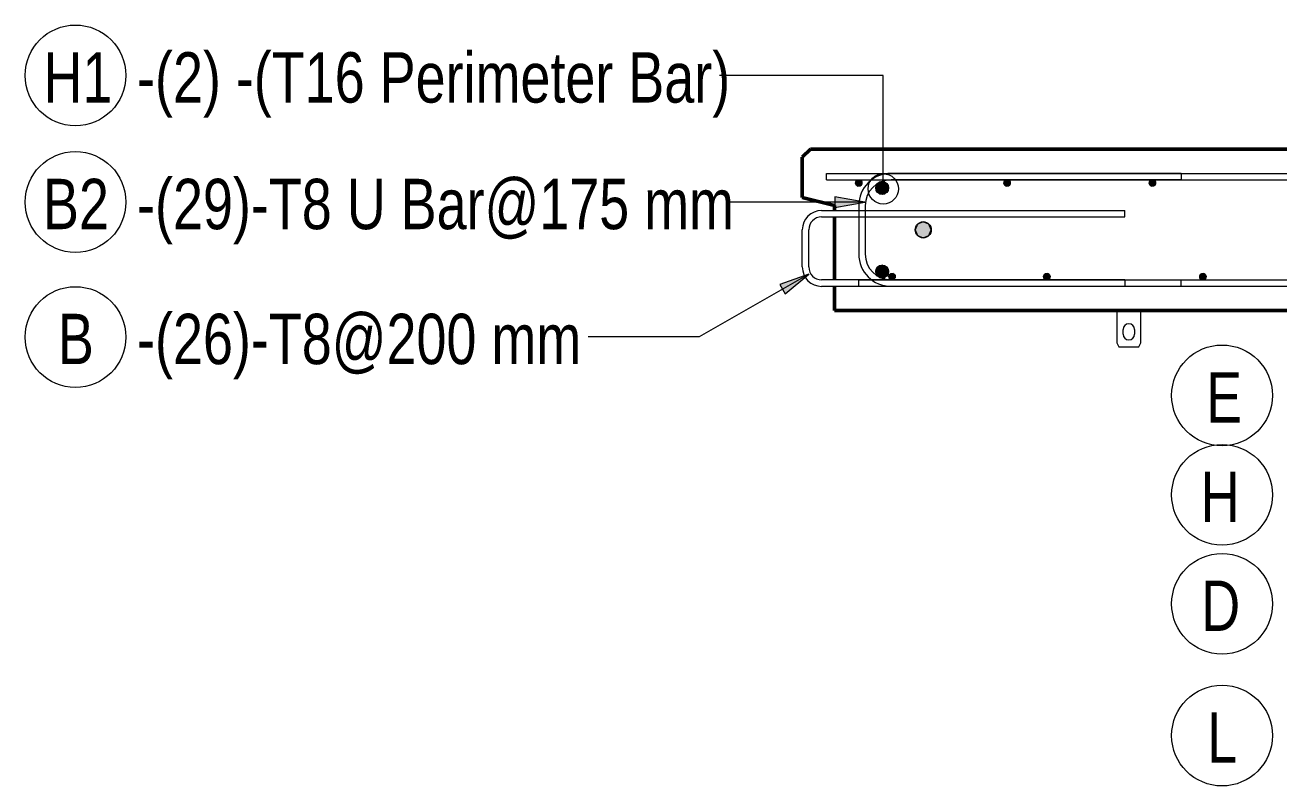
# Model space of a CAD drawing. Header units: millimetres. Extents: x 10931 to 27916, y -1675 to 13569.
# Drawn here: x 20030 to 21586, y 12324 to 13268 of the extents above; entities that cross this region are included whole.
import ezdxf

# ---------------------------------------------------------------- set-up
doc = ezdxf.new("R2010")
doc.units = ezdxf.units.MM
for name, color, linetype, lineweight in [('A-GENM', 13, 'Continuous', 18), ('A-WALL', 113, 'Continuous', 25), ('S-RBAR', 171, 'Continuous', 18), ('S-RBAR-IDEN', 171, 'Continuous', 9)]:
    doc.layers.add(name, color=color, linetype=linetype, lineweight=lineweight)
doc.styles.add('Nirmala UI Semilight_1', font='NirmalaS.ttf', dxfattribs={"width": 0.8, "height": 62.5})

# ---------------------------------------------------------------- blocks, each defined once
blk = doc.blocks.new('RR spread anchor face based - RR-SA-2_5-200-1726821-Elevation Top 2')
at = {"layer": 'A-GENM'}
for p, q in [((16524.6, 12913.8), (16524.6, 12873.8)), ((16554.6, 12873.8), (16554.6, 12913.8)), ((16532.6, 12884.3), (16532.6, 12890.3)), ((16546.6, 12890.3), (16546.6, 12884.3)), ((16524.6, 12873.8), (16527.1, 12868.8)), ((16527.1, 12868.8), (16552.1, 12868.8)), ((16552.1, 12868.8), (16554.6, 12873.8))]:
    blk.add_line(p, q, dxfattribs=at)
for centre, start, end in [((16539.6, 12890.3), 0, 180), ((16539.6, 12884.3), 180, 0)]:
    blk.add_arc(centre, 7, start, end, dxfattribs=at)
blk = doc.blocks.new('M_Rebar Tag_rfa Dimension - ARROW-793927-Elevation Top 2')
at = {"layer": 'S-RBAR-IDEN'}
blk.add_circle((18426.5, 13506.1), 62.5, dxfattribs=at)
blk = doc.blocks.new('M_Rebar Tag_rfa MARK - DOT 1_5-794230-Elevation Top 2')
at = {"layer": 'S-RBAR-IDEN'}
blk.add_circle((18426.5, 13257.1), 62.5, dxfattribs=at)
blk = doc.blocks.new('M_Rebar Tag_rfa Dimension - DOT 1 MM-793933-Elevation Top 2')
at = {"layer": 'S-RBAR-IDEN'}
blk.add_circle((18426.5, 13379.4), 62.5, dxfattribs=at)
blk = doc.blocks.new('M_Rebar Tag_rfa MARK - ARROW-794226-Elevation Top 2')
at = {"layer": 'S-RBAR-IDEN'}
blk.add_circle((17923.9, 12468.5), 62.5, dxfattribs=at)

msp = doc.modelspace()

# ---------------------------------------------------------------- hatches: boundary and pattern name
at = {"layer": 'S-RBAR'}
h = msp.add_hatch(color=256, dxfattribs=at)
edge = h.paths.add_edge_path()
edge.add_arc((21064.4, 13071.8), 4, 0, 360)
for points in [[(21063.2, 13068), (21067.7, 13069.5), (21067.7, 13074.2), (21063.2, 13075.6), (21060.4, 13071.8)], [(21090, 13058.6), (21096.9, 13058.6), (21101.2, 13064), (21099.7, 13070.8), (21093.4, 13073.8), (21087.2, 13070.8), (21085.6, 13064)], [(21247.2, 13068), (21251.6, 13069.5), (21251.6, 13074.2), (21247.2, 13075.6), (21244.4, 13071.8)], [(21427.4, 13068), (21431.8, 13069.5), (21431.8, 13074.2), (21427.4, 13075.6), (21424.6, 13071.8)], [(21144.4, 13003.8), (21151.5, 13006.7), (21154.4, 13013.8), (21151.5, 13020.9), (21144.4, 13023.8), (21137.3, 13020.9), (21134.4, 13013.8), (21137.3, 13006.7)], [(21096.9, 12954.8), (21101.2, 12960.3), (21099.7, 12967), (21093.4, 12970.1), (21087.2, 12967), (21085.6, 12960.3), (21090, 12954.8)], [(21106.9, 12952), (21109.7, 12955.8), (21106.9, 12959.6), (21102.4, 12958.2), (21102.4, 12953.5)], [(21299, 12952), (21301.7, 12955.8), (21299, 12959.6), (21294.5, 12958.2), (21294.5, 12953.5)], [(21492.6, 12952), (21495.3, 12955.8), (21492.6, 12959.6), (21488.1, 12958.2), (21488.1, 12953.5)]]:
    msp.add_hatch(color=256, dxfattribs=at).paths.add_polyline_path(points)
h = msp.add_hatch(color=256, dxfattribs=at)
edge = h.paths.add_edge_path()
edge.add_arc((21093.4, 13065.8), 8, 0, 360)
h = msp.add_hatch(color=256, dxfattribs=at)
edge = h.paths.add_edge_path()
edge.add_arc((21248.4, 13071.8), 4, 0, 360)
h = msp.add_hatch(color=256, dxfattribs=at)
edge = h.paths.add_edge_path()
edge.add_arc((21428.6, 13071.8), 4, 0, 360)
h = msp.add_hatch(color=256, dxfattribs=at)
edge = h.paths.add_edge_path()
edge.add_arc((21144.4, 13013.8), 10, 0, 360)
h = msp.add_hatch(color=256, dxfattribs=at)
edge = h.paths.add_edge_path()
edge.add_arc((21093.4, 12962.1), 8, 0, 360)
h = msp.add_hatch(color=256, dxfattribs=at)
edge = h.paths.add_edge_path()
edge.add_arc((21105.7, 12955.8), 4, 0, 360)
h = msp.add_hatch(color=256, dxfattribs=at)
edge = h.paths.add_edge_path()
edge.add_arc((21297.7, 12955.8), 4, 0, 360)
h = msp.add_hatch(color=256, dxfattribs=at)
edge = h.paths.add_edge_path()
edge.add_arc((21491.3, 12955.8), 4, 0, 360)
at = {"layer": 'S-RBAR-IDEN'}
for points in [[(21072.1, 13048.3), (21034.6, 13054.9), (21034.6, 13041.7)], [(21002.4, 12959), (20966.6, 12946), (20973.1, 12934.6)]]:
    msp.add_hatch(color=256, dxfattribs=at).paths.add_polyline_path(points)

# ---------------------------------------------------------------- linework, layer by layer
at = {"layer": 'A-WALL', "lineweight": 50}
for p, q in [((21004.4, 13113.8), (20994.4, 13103.8)), ((23139.8, 13113.8), (21004.4, 13113.8)), ((20994.4, 13103.8), (20994.4, 13053.8)), ((20994.4, 13053.8), (21034.4, 13043.8)), ((21034.4, 13043.8), (21034.4, 13037.8)), ((21034.4, 13029.8), (21034.4, 12951.7)), ((21034.4, 12943.7), (21034.4, 12913.8)), ((21034.4, 12913.8), (22261.3, 12913.8))]:
    msp.add_line(p, q, dxfattribs=at)
at = {"layer": 'S-RBAR'}
for p, q in [((21024.4, 13083.8), (23119.8, 13083.8)), ((21024.4, 13075.8), (21024.4, 13083.8)), ((21464.4, 13083.8), (21104.4, 13083.8)), ((21464.4, 13083.8), (21464.4, 13075.8)), ((21024.4, 13075.8), (23119.8, 13075.8)), ((21063.2, 13075.6), (21060.4, 13071.8)), ((21060.4, 13071.8), (21063.2, 13068)), ((21067.7, 13074.2), (21063.2, 13075.6)), ((21063.2, 13068), (21067.7, 13069.5)), ((21067.7, 13069.5), (21067.7, 13074.2)), ((21087.2, 13070.8), (21085.6, 13064)), ((21085.6, 13064), (21090, 13058.6)), ((21093.4, 13073.8), (21087.2, 13070.8)), ((21099.7, 13070.8), (21093.4, 13073.8)), ((21096.9, 13058.6), (21101.2, 13064)), ((21101.2, 13064), (21099.7, 13070.8)), ((21464.4, 13075.8), (21104.4, 13075.8)), ((21247.2, 13075.6), (21244.4, 13071.8)), ((21244.4, 13071.8), (21247.2, 13068)), ((21251.6, 13074.2), (21247.2, 13075.6)), ((21247.2, 13068), (21251.6, 13069.5)), ((21251.6, 13069.5), (21251.6, 13074.2)), ((21427.4, 13075.6), (21424.6, 13071.8)), ((21424.6, 13071.8), (21427.4, 13068)), ((21431.8, 13074.2), (21427.4, 13075.6)), ((21427.4, 13068), (21431.8, 13069.5)), ((21431.8, 13069.5), (21431.8, 13074.2)), ((21090, 13058.6), (21096.9, 13058.6)), ((21018.4, 13037.8), (21394.4, 13037.8)), ((21064.4, 13043.8), (21064.4, 12983.8)), ((21072.4, 13043.8), (21072.4, 12983.8)), ((21394.4, 13029.8), (21394.4, 13037.8)), ((21018.4, 13029.8), (21394.4, 13029.8)), ((21137.3, 13020.9), (21134.4, 13013.8)), ((21144.4, 13023.8), (21137.3, 13020.9)), ((21151.5, 13020.9), (21144.4, 13023.8)), ((21154.4, 13013.8), (21151.5, 13020.9)), ((20994.4, 12967.7), (20994.4, 13013.8)), ((21002.4, 12967.7), (21002.4, 13013.8)), ((21134.4, 13013.8), (21137.3, 13006.7)), ((21137.3, 13006.7), (21144.4, 13003.8)), ((21144.4, 13003.8), (21151.5, 13006.7)), ((21151.5, 13006.7), (21154.4, 13013.8)), ((21087.2, 12967), (21085.6, 12960.3)), ((21085.6, 12960.3), (21090, 12954.8)), ((21093.4, 12970.1), (21087.2, 12967)), ((21090, 12954.8), (21096.9, 12954.8)), ((21099.7, 12967), (21093.4, 12970.1)), ((21096.9, 12954.8), (21101.2, 12960.3)), ((21101.2, 12960.3), (21099.7, 12967)), ((21106.9, 12959.6), (21102.4, 12958.2)), ((21102.4, 12958.2), (21102.4, 12953.5)), ((21109.7, 12955.8), (21106.9, 12959.6)), ((21106.9, 12952), (21109.7, 12955.8)), ((21299, 12959.6), (21294.5, 12958.2)), ((21294.5, 12958.2), (21294.5, 12953.5)), ((21301.7, 12955.8), (21299, 12959.6)), ((21299, 12952), (21301.7, 12955.8)), ((21492.6, 12959.6), (21488.1, 12958.2)), ((21488.1, 12958.2), (21488.1, 12953.5)), ((21495.3, 12955.8), (21492.6, 12959.6)), ((21492.6, 12952), (21495.3, 12955.8)), ((21394.4, 12951.7), (21018.4, 12951.7)), ((21394.4, 12943.7), (21018.4, 12943.7)), ((21064.4, 12951.8), (23079.8, 12951.8)), ((21064.4, 12943.8), (21064.4, 12951.8)), ((21064.4, 12943.8), (23079.8, 12943.8)), ((21102.4, 12953.5), (21106.9, 12952)), ((21104.4, 12951.8), (21464.4, 12951.8)), ((21104.4, 12943.8), (21464.4, 12943.8)), ((21294.5, 12953.5), (21299, 12952)), ((21394.4, 12951.7), (21394.4, 12943.7)), ((21464.4, 12943.8), (21464.4, 12951.8)), ((21488.1, 12953.5), (21492.6, 12952))]:
    msp.add_line(p, q, dxfattribs=at)
for centre, radius in [((21064.4, 13071.8), 4), ((21093.4, 13065.8), 8), ((21248.4, 13071.8), 4), ((21428.6, 13071.8), 4), ((21144.4, 13013.8), 10), ((21093.4, 12962.1), 8), ((21105.7, 12955.8), 4), ((21297.7, 12955.8), 4), ((21491.3, 12955.8), 4)]:
    msp.add_circle(centre, radius, dxfattribs=at)
for centre, radius, start, end in [((21104.4, 13043.8), 40, 90, 180), ((21104.4, 13043.8), 32, 90, 180), ((21018.4, 13013.8), 24, 90, 180), ((21018.4, 13013.8), 16, 90, 180), ((21104.4, 12983.8), 40, 180, 270), ((21104.4, 12983.8), 32, 180, 270), ((21018.4, 12967.7), 24, 180, 270), ((21018.4, 12967.7), 16, 180, 270)]:
    msp.add_arc(centre, radius, start, end, dxfattribs=at)
at = {"layer": 'S-RBAR-IDEN'}
for p, q in [((21094.8, 13205.3), (20891.7, 13205.3)), ((21094.8, 13064.6), (21094.8, 13205.3)), ((21072.1, 13048.3), (20902.3, 13048.3)), ((21072.1, 13048.3), (21034.6, 13054.9)), ((21034.6, 13054.9), (21034.6, 13041.7)), ((21034.6, 13041.7), (21072.1, 13048.3)), ((21002.4, 12959), (20866.5, 12880.9)), ((21002.4, 12959), (20966.6, 12946)), ((20973.1, 12934.6), (21002.4, 12959)), ((20966.6, 12946), (20973.1, 12934.6)), ((20866.5, 12880.9), (20728.9, 12880.9))]:
    msp.add_line(p, q, dxfattribs=at)
msp.add_circle((21094.8, 13064.6), 18.8, dxfattribs=at)

# ---------------------------------------------------------------- block references
at = {"layer": 'A-GENM'}
msp.add_blockref('RR spread anchor face based - RR-SA-2_5-200-1726821-Elevation Top 2', (4859.8, 0), dxfattribs=at)
at = {"layer": 'S-RBAR-IDEN'}
for name, p in [('M_Rebar Tag_rfa MARK - DOT 1_5-794230-Elevation Top 2', (1666.4, -51.8)), ('M_Rebar Tag_rfa Dimension - ARROW-793927-Elevation Top 2', (1666.4, -457.8)), ('M_Rebar Tag_rfa Dimension - ARROW-793927-Elevation Top 2', (1666.4, -625.3)), ('M_Rebar Tag_rfa Dimension - ARROW-793927-Elevation Top 2', (3088.5, -697.7)), ('M_Rebar Tag_rfa Dimension - DOT 1 MM-793933-Elevation Top 2', (3088.5, -694.3)), ('M_Rebar Tag_rfa Dimension - ARROW-793927-Elevation Top 2', (3088.5, -956.2)), ('M_Rebar Tag_rfa MARK - ARROW-794226-Elevation Top 2', (3591.1, -82))]:
    msp.add_blockref(name, p, dxfattribs=at)

# ---------------------------------------------------------------- texts
at = {"layer": 'S-RBAR-IDEN', "char_height": 62.5, "attachment_point": 1, "style": 'Nirmala UI Semilight_1'}
for s, insert, width in [('-(2) -(T16 Perimeter Bar)', (20169.3, 13234.1), 873.839), ('H1', (20053.2, 13234.1), 91.392), ('-(29)-T8 U Bar@175 mm', (20169.3, 13077.1), 886.666), ('B2', (20052.6, 13077.1), 92.996), ('B', (20071.1, 12909.7), 48.101), ('-(26)-T8@200 mm', (20169.3, 12909.7), 676.624), ('E', (21495.2, 12837.2), 43.291), ('H', (21488.5, 12713.9), 59.325), ('D', (21489.2, 12578.8), 57.721), ('L', (21496.5, 12415.3), 40.084)]:
    msp.add_mtext(s, dxfattribs=dict(at, insert=insert, width=width))

doc.saveas('drawing.dxf')
